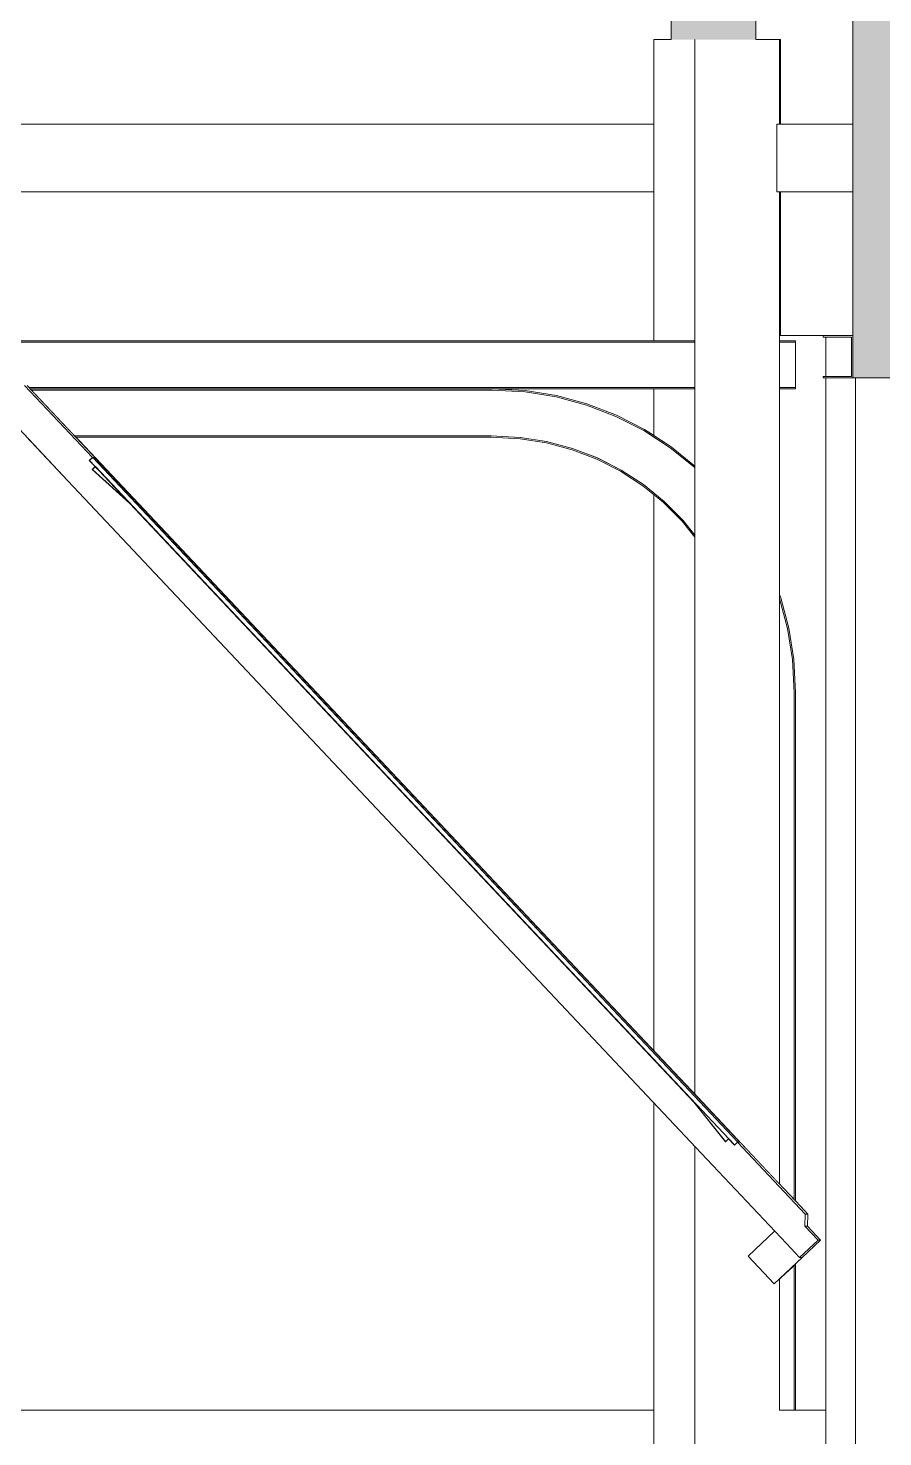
# Model space of a CAD drawing. Header units: millimetres. Extents: x 6658 to 67659, y -16872 to 26261.
# Drawn here: x 48132 to 49143, y 3448 to 5113 of the extents above; entities that cross this region are included whole.
import ezdxf

# ---------------------------------------------------------------- set-up
doc = ezdxf.new("R2010")
doc.units = ezdxf.units.MM
doc.header["$MEASUREMENT"] = 0
doc.linetypes.add('Wipeout_Contour', pattern=[1000, 0, -1000])
doc.layers.add('A - Prerjet', color=7, linetype='Continuous')
for name, color, linetype, lineweight in [('A - Prerjet_Pen_No__1', 7, 'Continuous', 5), ('A - Prerjet_Pen_No__101', 252, 'Continuous', 5), ('A - Prerjet_Pen_No__7', 7, 'Continuous', 5)]:
    doc.layers.add(name, color=color, linetype=linetype, lineweight=lineweight)
for name, color, linetype, lineweight, true_color in [('A - Prerjet_Pen_No__162', 7, 'Continuous', 5, 0xaaaaaa), ('A - Prerjet_Pen_No__61', 7, 'Continuous', 5, 0x6a6a6a), ('A - Prerjet_Pen_No__82', 7, 'Continuous', 5, 0xaaaaaa)]:
    doc.layers.add(name, color=color, linetype=linetype, lineweight=lineweight, true_color=true_color)

msp = doc.modelspace()

# ---------------------------------------------------------------- linework, layer by layer
at = {"layer": 'A - Prerjet_Pen_No__7', "color": 7, "linetype": 'Continuous', "lineweight": 5}
msp.add_line((49110.8, 3480), (49110.8, 3400), dxfattribs=at)

# ---------------------------------------------------------------- wipeouts: each hides what was drawn before it
at = {"color": 254, "linetype": 'Wipeout_Contour', "lineweight": 0, "ltscale": 187582.270518}
msp.add_wipeout([(48872.2, 5100), (44372.2, 5100), (44372.2, 5000), (48872.2, 5000)], dxfattribs=at).dxf.layer = 'A - Prerjet'
at = {"color": 254, "linetype": 'Wipeout_Contour', "lineweight": 0, "ltscale": 197296.586199}
msp.add_wipeout([(49022.2, 5100), (49022.2, 5000), (49107.6, 5000), (49107.6, 5100)], dxfattribs=at).dxf.layer = 'A - Prerjet'
at = {"color": 254, "linetype": 'Wipeout_Contour', "lineweight": 0, "ltscale": 477462.659837}
msp.add_wipeout([(44372.2, 4744), (48080.4, 4744), (48080.4, 4748), (48080.2, 4748), (48080.2, 4750), (48125.4, 4750), (48125.4, 4744), (48872.2, 4744), (48872.2, 4920), (44372.2, 4920)], dxfattribs=at).dxf.layer = 'A - Prerjet'
at = {"color": 254, "linetype": 'Wipeout_Contour', "lineweight": 0, "ltscale": 197210.581039}
msp.add_wipeout([(49022.2, 4750), (49107.6, 4750), (49107.6, 4920), (49022.2, 4920)], dxfattribs=at).dxf.layer = 'A - Prerjet'
at = {"color": 254, "linetype": 'Wipeout_Contour', "lineweight": 0, "ltscale": 798877.032686}
msp.add_wipeout([(44372.2, 4630), (44372.2, 3480), (48872.2, 3480), (48872.2, 3843.2), (48130.6, 4630), (48108.3, 4630), (48108.3, 4629.5), (48063.3, 4629.5), (48063.3, 4630), (46742.2, 4630), (46742.2, 4629.5), (46697.2, 4629.5), (46697.2, 4630), (45376, 4630), (45376, 4629.5), (45331, 4629.5), (45331, 4630)], dxfattribs=at).dxf.layer = 'A - Prerjet'
at = {"color": 254, "linetype": 'Wipeout_Contour', "lineweight": 0, "ltscale": 541405.200013}
msp.add_wipeout([(49022.3, 4440.3), (49020.9, 4443.8), (49020.9, 4439.2), (49030.4, 4403.9), (49036.2, 4367.1), (49038.2, 4328.3), (49038.2, 3728.7), (49039.8, 3727.1), (49039.8, 4328.4), (49037.8, 4367.3), (49031.9, 4404.2)], dxfattribs=at).dxf.layer = 'A - Prerjet'
at = {"color": 254, "linetype": 'Wipeout_Contour', "lineweight": 0, "ltscale": 196674.422813}
msp.add_wipeout([(49039.8, 3653), (49038.2, 3651.5), (49038.2, 3480), (49039.8, 3480)], dxfattribs=at).dxf.layer = 'A - Prerjet'

# ---------------------------------------------------------------- next in the draw order: hatches: boundary and pattern name
at = {"layer": 'A - Prerjet_Pen_No__82', "linetype": 'Continuous', "lineweight": 0, "true_color": 0xc3c3c3}
msp.add_hatch(color=9, dxfattribs=at).paths.add_polyline_path([(49107.6, 6710.3), (49107.6, 5100), (49157.6, 5100), (49157.6, 6710.3)])

# ---------------------------------------------------------------- next in the draw order: linework, layer by layer
at = {"layer": 'A - Prerjet_Pen_No__1', "color": 7, "linetype": 'Continuous', "lineweight": 5}
msp.add_line((49107.6, 6710.3), (49107.6, 5100), dxfattribs=at)

# ---------------------------------------------------------------- next in the draw order: wipeouts: each hides what was drawn before it
at = {"color": 254, "linetype": 'Wipeout_Contour', "lineweight": 0, "ltscale": 187868.022952}
msp.add_wipeout([(44347.2, 5100), (48892.7, 5100), (48892.7, 6229.1), (44347.2, 6229.1)], dxfattribs=at).dxf.layer = 'A - Prerjet'
at = {"color": 254, "linetype": 'Wipeout_Contour', "lineweight": 0, "ltscale": 197124.098955}
msp.add_wipeout([(49022.2, 5100), (49020.9, 5100), (49020.9, 5000), (49022.2, 5000)], dxfattribs=at).dxf.layer = 'A - Prerjet'
at = {"color": 254, "linetype": 'Wipeout_Contour', "lineweight": 0, "ltscale": 185106.239992}
msp.add_wipeout([(43142.8, 4742.4), (48920.9, 4742.4), (48920.9, 4744), (43142.8, 4744)], dxfattribs=at).dxf.layer = 'A - Prerjet'
at = {"color": 254, "linetype": 'Wipeout_Contour', "lineweight": 0, "ltscale": 489452.869218}
msp.add_wipeout([(48188.8, 4630), (48872.2, 3904.9), (48872.2, 4561.9), (48859.1, 4572.6), (48832.7, 4589.7), (48804.8, 4603.9), (48775.5, 4615.2), (48745.2, 4623.3), (48714.2, 4628.2), (48679.7, 4630)], dxfattribs=at).dxf.layer = 'A - Prerjet'
at = {"color": 254, "linetype": 'Wipeout_Contour', "lineweight": 0, "ltscale": 295251.840592}
msp.add_wipeout([(49020.9, 4439.2), (49020.9, 3747.1), (49038.2, 3728.7), (49038.2, 4328.3), (49036.2, 4367.1), (49030.4, 4403.9)], dxfattribs=at).dxf.layer = 'A - Prerjet'
at = {"color": 254, "linetype": 'Wipeout_Contour', "lineweight": 0, "ltscale": 196635.391245}
msp.add_wipeout([(49038.2, 3651.5), (49020.9, 3635.2), (49020.9, 3480), (49038.2, 3480)], dxfattribs=at).dxf.layer = 'A - Prerjet'
at = {"color": 254, "linetype": 'Wipeout_Contour', "lineweight": 0, "ltscale": 186997.035021}
msp.add_wipeout([(44372.2, 3480), (44372.2, 3400), (48872.2, 3400), (48872.2, 3480)], dxfattribs=at).dxf.layer = 'A - Prerjet'

# ---------------------------------------------------------------- next in the draw order: linework, layer by layer
at = {"layer": 'A - Prerjet_Pen_No__101', "color": 252, "linetype": 'Continuous', "lineweight": 5}
msp.add_line((48872.2, 3480), (44372.2, 3480), dxfattribs=at)

# ---------------------------------------------------------------- next in the draw order: wipeouts: each hides what was drawn before it
at = {"color": 254, "linetype": 'Wipeout_Contour', "lineweight": 0, "ltscale": 146733.566142}
msp.add_wipeout([(48679.8, 4631.6), (48679.7, 4631.6), (48714.3, 4629.8)], dxfattribs=at).dxf.layer = 'A - Prerjet'
at = {"color": 254, "linetype": 'Wipeout_Contour', "lineweight": 0, "ltscale": 196889.860872}
msp.add_wipeout([(49020.9, 4443.8), (49022.3, 4440.3), (49022.3, 4440.3), (49020.9, 4443.9)], dxfattribs=at).dxf.layer = 'A - Prerjet'
at = {"color": 254, "linetype": 'Wipeout_Contour', "lineweight": 0, "ltscale": 196823.534175}
msp.add_wipeout([(49039.8, 4328.4), (49039.8, 3727.1), (49039.9, 3727), (49039.9, 4328.4)], dxfattribs=at).dxf.layer = 'A - Prerjet'
at = {"color": 254, "linetype": 'Wipeout_Contour', "lineweight": 0, "ltscale": 196677.779613}
msp.add_wipeout([(49039.9, 3653), (49039.8, 3653), (49039.8, 3480), (49039.9, 3480)], dxfattribs=at).dxf.layer = 'A - Prerjet'

# ---------------------------------------------------------------- next in the draw order: wipeouts: each hides what was drawn before it
at = {"color": 254, "linetype": 'Wipeout_Contour', "lineweight": 0, "ltscale": 441111.058308}
msp.add_wipeout([(48872.2, 4687), (48681.2, 4687), (48720.1, 4685), (48720.2, 4685), (48757.1, 4679.1), (48793.2, 4669.4), (48828, 4656.1), (48861.3, 4639.1), (48872.2, 4632)], dxfattribs=at).dxf.layer = 'A - Prerjet'
at = {"color": 254, "linetype": 'Wipeout_Contour', "lineweight": 0, "ltscale": 196924.789283}
msp.add_wipeout([(49037.8, 4367.3), (49037.8, 4367.3), (49039.8, 4328.4), (49039.9, 4328.4)], dxfattribs=at).dxf.layer = 'A - Prerjet'

# ---------------------------------------------------------------- next in the draw order: wipeouts: each hides what was drawn before it
at = {"color": 254, "linetype": 'Wipeout_Contour', "lineweight": 0, "ltscale": 930303.914399}
msp.add_wipeout([(48681.2, 4687), (48135.1, 4687), (48136.6, 4685.4), (48681.1, 4685.4), (48720, 4683.4), (48756.7, 4677.6), (48792.6, 4667.9), (48827.4, 4654.6), (48860.5, 4637.7), (48891.7, 4617.5), (48920.6, 4594.1), (48920.9, 4593.7), (48920.9, 4595.8), (48892.6, 4618.7), (48861.3, 4639.1), (48828, 4656.1), (48793.1, 4669.4), (48757, 4679.1), (48720.1, 4685)], dxfattribs=at).dxf.layer = 'A - Prerjet'
at = {"color": 254, "linetype": 'Wipeout_Contour', "lineweight": 0, "ltscale": 196922.535317}
msp.add_wipeout([(49032, 4404.2), (49031.9, 4404.2), (49037.8, 4367.3), (49037.8, 4367.3)], dxfattribs=at).dxf.layer = 'A - Prerjet'

# ---------------------------------------------------------------- next in the draw order: wipeouts: each hides what was drawn before it
at = {"color": 254, "linetype": 'Wipeout_Contour', "lineweight": 0, "ltscale": 1329390.987896271}
msp.add_wipeout([(49020.9, 4443.9), (49022.3, 4440.3), (49032, 4404.2), (49037.8, 4367.3), (49039.9, 4328.4), (49039.9, 3727), (49045.9, 3720.6), (49054.5, 3711.5), (49054.1, 3697.3), (49069.5, 3681), (49050.9, 3663.5), (49047.7, 3660.4), (49039.9, 3653), (49039.9, 3480), (49075.8, 3480), (49075.8, 4700), (49072.6, 4700), (49072.6, 4701.6), (49075.8, 4701.6), (49075.8, 4748.4), (49072.6, 4748.4), (49072.6, 4750), (49020.9, 4750), (49020.9, 4744), (49039.9, 4744), (49039.9, 4687), (49020.9, 4687)], dxfattribs=at).dxf.layer = 'A - Prerjet'
at = {"color": 254, "linetype": 'Wipeout_Contour', "lineweight": 0, "ltscale": 1028402.45435369}
msp.add_wipeout([(48136.6, 4685.4), (48187.3, 4631.6), (48679.8, 4631.6), (48714.4, 4629.8), (48745.5, 4624.8), (48776, 4616.7), (48805.5, 4605.4), (48833.6, 4591), (48860, 4573.9), (48884.6, 4554), (48906.9, 4531.7), (48920.9, 4514.3), (48920.9, 4593.7), (48920.6, 4594.1), (48891.7, 4617.5), (48860.5, 4637.7), (48827.4, 4654.6), (48792.6, 4667.9), (48756.7, 4677.6), (48720, 4683.4), (48681.1, 4685.4)], dxfattribs=at).dxf.layer = 'A - Prerjet'

# ---------------------------------------------------------------- next in the draw order: linework, layer by layer
at = {"layer": 'A - Prerjet_Pen_No__61', "color": 251, "linetype": 'Continuous', "lineweight": 5, "true_color": 0x6a6a6a}
for p, q in [((49036.2, 4367.1), (49030.4, 4403.9)), ((49037.8, 4367.3), (49031.9, 4404.2)), ((49037.8, 4367.3), (49032, 4404.2)), ((49038.2, 4328.3), (49036.2, 4367.1)), ((49039.8, 4328.4), (49037.8, 4367.3)), ((49039.9, 4328.4), (49037.8, 4367.3)), ((49038.2, 3728.7), (49038.2, 4328.3)), ((49039.8, 3727.1), (49039.8, 4328.4)), ((49039.9, 3727), (49039.9, 4328.4))]:
    msp.add_line(p, q, dxfattribs=at)

# ---------------------------------------------------------------- next in the draw order: wipeouts: each hides what was drawn before it
at = {"color": 254, "linetype": 'Wipeout_Contour', "lineweight": 0, "ltscale": 197271.17233}
msp.add_wipeout([(49075.8, 4701.6), (49106, 4701.6), (49106, 4748.4), (49075.8, 4748.4)], dxfattribs=at).dxf.layer = 'A - Prerjet'
at = {"color": 254, "linetype": 'Wipeout_Contour', "lineweight": 0, "ltscale": 197037.100601}
msp.add_wipeout([(49039.8, 4744), (49020.9, 4744), (49020.9, 4742.4), (49039.8, 4742.4)], dxfattribs=at).dxf.layer = 'A - Prerjet'
at = {"color": 254, "linetype": 'Wipeout_Contour', "lineweight": 0, "ltscale": 196131.147535}
msp.add_wipeout([(48793.2, 4669.4), (48793.1, 4669.4), (48828, 4656.1), (48828, 4656.1)], dxfattribs=at).dxf.layer = 'A - Prerjet'
at = {"color": 254, "linetype": 'Wipeout_Contour', "lineweight": 0, "ltscale": 1077362.997196096}
msp.add_wipeout([(48187.3, 4631.6), (48188.8, 4630), (48679.7, 4630), (48714.2, 4628.2), (48745.2, 4623.3), (48775.5, 4615.2), (48804.8, 4603.9), (48832.7, 4589.7), (48859.1, 4572.6), (48883.5, 4552.8), (48905.7, 4530.6), (48920.9, 4511.8), (48920.9, 4514.3), (48906.8, 4531.7), (48884.5, 4554), (48860, 4573.9), (48833.5, 4591), (48805.4, 4605.4), (48776, 4616.7), (48745.5, 4624.8), (48714.3, 4629.8), (48679.7, 4631.6)], dxfattribs=at).dxf.layer = 'A - Prerjet'
at = {"color": 254, "linetype": 'Wipeout_Contour', "lineweight": 0, "ltscale": 245787.704258}
msp.add_wipeout([(48983.7, 3661.9), (49014.6, 3629.2), (49047.7, 3660.4), (49044.5, 3660.4), (49015.1, 3691.6)], dxfattribs=at).dxf.layer = 'A - Prerjet'
at = {"color": 254, "linetype": 'Wipeout_Contour', "lineweight": 0, "ltscale": 196675.460743}
msp.add_wipeout([(49020.9, 3480), (49020.9, 3400), (49075.8, 3400), (49075.8, 3480)], dxfattribs=at).dxf.layer = 'A - Prerjet'

# ---------------------------------------------------------------- next in the draw order: hatches: boundary and pattern name
at = {"layer": 'A - Prerjet_Pen_No__82', "linetype": 'Continuous', "lineweight": 0, "true_color": 0xc3c3c3}
msp.add_hatch(color=9, dxfattribs=at).paths.add_polyline_path([(49157.6, 4700), (49157.6, 5100), (49107.6, 5100), (49107.6, 4700)])

# ---------------------------------------------------------------- next in the draw order: linework, layer by layer
at = {"layer": 'A - Prerjet_Pen_No__1', "color": 7, "linetype": 'Continuous', "lineweight": 5}
for p, q in [((49020.9, 3480), (49020.9, 3635.2)), ((49075.8, 3480), (49020.9, 3480))]:
    msp.add_line(p, q, dxfattribs=at)
at = {"layer": 'A - Prerjet_Pen_No__61', "color": 251, "linetype": 'Continuous', "lineweight": 5, "true_color": 0x6a6a6a}
for p, q in [((49072.6, 4750), (49072.6, 4748.4)), ((49107.6, 4750), (49072.6, 4750)), ((49106, 4748.4), (49072.6, 4748.4)), ((49075.8, 4701.6), (49075.8, 4748.4)), ((49106, 4748.4), (49106, 4701.6)), ((49072.6, 4701.6), (49072.6, 4700)), ((49106, 4701.6), (49072.6, 4701.6)), ((49107.6, 4700), (49072.6, 4700)), ((49110.8, -900), (49110.8, 4700)), ((48679.7, 4631.6), (48187.3, 4631.6)), ((48679.7, 4630), (48188.8, 4630)), ((48776, 4616.7), (48776, 4616.7)), ((48983.7, 3661.9), (49015.1, 3691.6)), ((49014.6, 3629.2), (48983.7, 3661.9)), ((49038.2, 3480), (49038.2, 3651.5))]:
    msp.add_line(p, q, dxfattribs=at)
at = {"layer": 'A - Prerjet_Pen_No__7', "color": 7, "linetype": 'Continuous', "lineweight": 5}
for p, q in [((49157.6, 4700), (49107.6, 4700)), ((49110.8, 3480), (49110.8, 4700))]:
    msp.add_line(p, q, dxfattribs=at)

# ---------------------------------------------------------------- next in the draw order: wipeouts: each hides what was drawn before it
at = {"color": 254, "linetype": 'Wipeout_Contour', "lineweight": 0, "ltscale": 197026.560554}
msp.add_wipeout([(49039.9, 4742.4), (49020.9, 4742.4), (49020.9, 4688.6), (49039.9, 4688.6)], dxfattribs=at).dxf.layer = 'A - Prerjet'
at = {"color": 254, "linetype": 'Wipeout_Contour', "lineweight": 0, "ltscale": 195994.257399}
msp.add_wipeout([(48757, 4679.1), (48793.1, 4669.4), (48793.2, 4669.4), (48757.1, 4679.1)], dxfattribs=at).dxf.layer = 'A - Prerjet'
at = {"color": 254, "linetype": 'Wipeout_Contour', "lineweight": 0, "ltscale": 195796.581907}
msp.add_wipeout([(48714.3, 4629.8), (48745.5, 4624.8), (48745.5, 4624.8), (48714.4, 4629.8)], dxfattribs=at).dxf.layer = 'A - Prerjet'
at = {"color": 254, "linetype": 'Wipeout_Contour', "lineweight": 0, "ltscale": 196493.29038}
msp.add_wipeout([(48892.6, 4618.7), (48920.9, 4595.8), (48920.9, 4595.9), (48892.7, 4618.7)], dxfattribs=at).dxf.layer = 'A - Prerjet'
at = {"color": 254, "linetype": 'Wipeout_Contour', "lineweight": 0, "ltscale": 196490.2539}
msp.add_wipeout([(48906.9, 4531.7), (48906.8, 4531.7), (48920.9, 4514.3), (48920.9, 4514.3)], dxfattribs=at).dxf.layer = 'A - Prerjet'
at = {"color": 254, "linetype": 'Wipeout_Contour', "lineweight": 0, "ltscale": 196769.563583}
msp.add_wipeout([(49051.3, 3711.5), (49050.9, 3697.3), (49054.1, 3697.3), (49054.5, 3711.5)], dxfattribs=at).dxf.layer = 'A - Prerjet'
at = {"color": 254, "linetype": 'Wipeout_Contour', "lineweight": 0, "ltscale": 196776.633537}
msp.add_wipeout([(49066.4, 3681), (49044.5, 3660.4), (49047.7, 3660.4), (49069.5, 3681)], dxfattribs=at).dxf.layer = 'A - Prerjet'

# ---------------------------------------------------------------- next in the draw order: linework, layer by layer
at = {"layer": 'A - Prerjet_Pen_No__61', "color": 251, "linetype": 'Continuous', "lineweight": 5, "true_color": 0x6a6a6a}
for p, q in [((49075.8, -900), (49075.8, 4700)), ((48827.4, 4654.6), (48792.6, 4667.9)), ((48793.2, 4669.4), (48793.1, 4669.5)), ((48828, 4656.1), (48793.1, 4669.4)), ((48828, 4656.1), (48793.2, 4669.4)), ((48714.3, 4629.8), (48679.7, 4631.6)), ((48714.2, 4628.2), (48679.7, 4630)), ((48714.4, 4629.8), (48714.3, 4629.8)), ((48745.5, 4624.8), (48714.3, 4629.8)), ((48745.2, 4623.3), (48714.2, 4628.2)), ((48775.5, 4615.2), (48745.2, 4623.3)), ((48745.5, 4624.8), (48745.5, 4624.8)), ((48776, 4616.7), (48745.5, 4624.8)), ((49045.9, 3720.6), (49054.5, 3711.5)), ((49051.3, 3711.5), (49050.9, 3697.3)), ((49054.1, 3697.3), (49050.9, 3697.3)), ((49050.9, 3697.3), (49066.4, 3681)), ((49051.3, 3711.5), (49054.5, 3711.5)), ((49054.5, 3711.5), (49054.1, 3697.3)), ((49069.5, 3681), (49054.1, 3697.3)), ((49066.4, 3681), (49044.5, 3660.4)), ((49047.7, 3660.4), (49069.5, 3681)), ((49066.4, 3681), (49069.5, 3681)), ((49047.7, 3660.4), (49014.6, 3629.2)), ((49039.8, 3480), (49039.8, 3653)), ((49039.9, 3480), (49039.9, 3653)), ((49044.5, 3660.4), (49047.7, 3660.4))]:
    msp.add_line(p, q, dxfattribs=at)

# ---------------------------------------------------------------- next in the draw order: wipeouts: each hides what was drawn before it
at = {"color": 254, "linetype": 'Wipeout_Contour', "lineweight": 0, "ltscale": 197038.018784}
msp.add_wipeout([(49022.2, 4920), (49020.9, 4920), (49020.9, 4750), (49022.2, 4750)], dxfattribs=at).dxf.layer = 'A - Prerjet'
at = {"color": 254, "linetype": 'Wipeout_Contour', "lineweight": 0, "ltscale": 195851.917916}
msp.add_wipeout([(48720.1, 4685), (48757, 4679.1), (48757.1, 4679.1), (48720.2, 4685)], dxfattribs=at).dxf.layer = 'A - Prerjet'
at = {"color": 254, "linetype": 'Wipeout_Contour', "lineweight": 0, "ltscale": 197015.881324}
msp.add_wipeout([(49020.9, 4687), (49039.8, 4687), (49039.8, 4688.6), (49020.9, 4688.6)], dxfattribs=at).dxf.layer = 'A - Prerjet'
at = {"color": 254, "linetype": 'Wipeout_Contour', "lineweight": 0, "ltscale": 196382.710329}
msp.add_wipeout([(48861.3, 4639.1), (48861.3, 4639.1), (48892.6, 4618.7), (48892.7, 4618.7)], dxfattribs=at).dxf.layer = 'A - Prerjet'
at = {"color": 254, "linetype": 'Wipeout_Contour', "lineweight": 0, "ltscale": 196425.121883}
msp.add_wipeout([(48884.6, 4554), (48884.5, 4554), (48906.8, 4531.7), (48906.9, 4531.7)], dxfattribs=at).dxf.layer = 'A - Prerjet'

# ---------------------------------------------------------------- next in the draw order: linework, layer by layer
at = {"layer": 'A - Prerjet_Pen_No__61', "color": 251, "linetype": 'Continuous', "lineweight": 5, "true_color": 0x6a6a6a}
for p, q in [((48792.6, 4667.9), (48756.7, 4677.6)), ((48860.5, 4637.7), (48827.4, 4654.6)), ((48861.3, 4639.1), (48828, 4656.1)), ((48861.3, 4639.1), (48828, 4656.1))]:
    msp.add_line(p, q, dxfattribs=at)

# ---------------------------------------------------------------- next in the draw order: wipeouts: each hides what was drawn before it
at = {"color": 254, "linetype": 'Wipeout_Contour', "lineweight": 0, "ltscale": 1565145.747335684}
msp.add_wipeout([(43142.9, 4742.4), (43142.9, 4688.6), (43954.9, 4688.6), (43954.9, 4699.1), (43952, 4702), (43950, 4709.5), (43952, 4717), (43957.5, 4722.5), (43965, 4724.5), (43965, 4724.5), (43972.5, 4722.5), (43978, 4717), (43980, 4709.5), (43978.8, 4705), (43984.2, 4705), (43994.2, 4715), (45343.5, 4715), (45352, 4706.6), (45360.4, 4715), (46709.7, 4715), (46718.1, 4706.6), (46726.5, 4715), (48075.8, 4715), (48085.8, 4705), (48085.8, 4699.3), (48092.4, 4705.6), (48095.6, 4705.6), (48112.9, 4690.5), (48113.9, 4691.5), (48117.1, 4691.5), (48131.2, 4691.1), (48133.6, 4688.6), (48920.9, 4688.6), (48920.9, 4742.4)], dxfattribs=at).dxf.layer = 'A - Prerjet'
at = {"color": 254, "linetype": 'Wipeout_Contour', "lineweight": 0, "ltscale": 394128.508308}
msp.add_wipeout([(49039.8, 4687), (49039.9, 4687), (49039.9, 4744), (49039.8, 4744), (49039.8, 4742.4), (49039.9, 4742.4), (49039.9, 4688.6), (49039.8, 4688.6)], dxfattribs=at).dxf.layer = 'A - Prerjet'
at = {"color": 254, "linetype": 'Wipeout_Contour', "lineweight": 0, "ltscale": 196339.687383}
msp.add_wipeout([(48860, 4573.9), (48860, 4573.9), (48884.5, 4554), (48884.6, 4554)], dxfattribs=at).dxf.layer = 'A - Prerjet'

# ---------------------------------------------------------------- next in the draw order: linework, layer by layer
at = {"layer": 'A - Prerjet_Pen_No__61', "color": 251, "linetype": 'Continuous', "lineweight": 5, "true_color": 0x6a6a6a}
for p, q in [((49039.8, 4744), (49039.8, 4742.4)), ((49039.9, 4742.4), (49039.9, 4744)), ((49039.9, 4742.4), (49039.9, 4688.6)), ((49039.8, 4688.6), (49039.8, 4687)), ((49039.9, 4687), (49039.9, 4688.6))]:
    msp.add_line(p, q, dxfattribs=at)

# ---------------------------------------------------------------- next in the draw order: wipeouts: each hides what was drawn before it
at = {"color": 254, "linetype": 'Wipeout_Contour', "lineweight": 0, "ltscale": 196575.972897}
msp.add_wipeout([(48872.2, 4744), (48920.9, 4744), (48920.9, 5100), (48872.2, 5100)], dxfattribs=at).dxf.layer = 'A - Prerjet'
at = {"color": 254, "linetype": 'Wipeout_Contour', "lineweight": 0, "ltscale": 195014.119632}
msp.add_wipeout([(48133.6, 4688.6), (48135.1, 4687), (48920.9, 4687), (48920.9, 4688.6)], dxfattribs=at).dxf.layer = 'A - Prerjet'
at = {"color": 254, "linetype": 'Wipeout_Contour', "lineweight": 0, "ltscale": 196245.07325}
msp.add_wipeout([(48833.5, 4591), (48860, 4573.9), (48860, 4573.9), (48833.6, 4591)], dxfattribs=at).dxf.layer = 'A - Prerjet'

# ---------------------------------------------------------------- next in the draw order: linework, layer by layer
at = {"layer": 'A - Prerjet_Pen_No__1', "color": 7, "linetype": 'Continuous', "lineweight": 5}
for p in [(48892.7, 6229.1), (48872.2, 5100)]:
    msp.add_line(p, (48892.7, 5100), dxfattribs=at)
at = {"layer": 'A - Prerjet_Pen_No__61', "color": 251, "linetype": 'Continuous', "lineweight": 5, "true_color": 0x6a6a6a}
for p, q in [((48135, 4687), (48681.2, 4687)), ((48681.1, 4685.4), (48136.5, 4685.4)), ((48720, 4683.4), (48681.1, 4685.4)), ((48720.1, 4685), (48681.2, 4687)), ((48756.7, 4677.6), (48720, 4683.4)), ((48757, 4679.1), (48720.1, 4685)), ((48720.2, 4685), (48720.1, 4685)), ((48793.1, 4669.4), (48757, 4679.1)), ((48757.1, 4679.1), (48757, 4679.1))]:
    msp.add_line(p, q, dxfattribs=at)

# ---------------------------------------------------------------- next in the draw order: wipeouts: each hides what was drawn before it
at = {"color": 254, "linetype": 'Wipeout_Contour', "lineweight": 0, "ltscale": 187543.719616}
msp.add_wipeout([(48872.2, 5000), (44372.2, 5000), (44372.2, 4920), (48872.2, 4920)], dxfattribs=at).dxf.layer = 'A - Prerjet'
at = {"color": 254, "linetype": 'Wipeout_Contour', "lineweight": 0, "ltscale": 196142.30367}
msp.add_wipeout([(48805.4, 4605.4), (48833.5, 4591), (48833.6, 4591), (48805.5, 4605.4)], dxfattribs=at).dxf.layer = 'A - Prerjet'

# ---------------------------------------------------------------- next in the draw order: linework, layer by layer
at = {"layer": 'A - Prerjet_Pen_No__1', "color": 7, "linetype": 'Continuous', "lineweight": 5}
msp.add_line((48872.2, 4744), (48872.2, 5100), dxfattribs=at)
at = {"layer": 'A - Prerjet_Pen_No__101', "color": 252, "linetype": 'Continuous', "lineweight": 5}
for p, q in [((48872.2, 5000), (44372.2, 5000)), ((48872.2, 4920), (44372.2, 4920))]:
    msp.add_line(p, q, dxfattribs=at)

# ---------------------------------------------------------------- next in the draw order: wipeouts: each hides what was drawn before it
at = {"color": 254, "linetype": 'Wipeout_Contour', "lineweight": 0, "ltscale": 244202.827755}
msp.add_wipeout([(48208.7, 4605.9), (48205.1, 4602.5), (48967.7, 3793.4), (48971.1, 3796.6), (48971.5, 3796.6)], dxfattribs=at).dxf.layer = 'A - Prerjet'

# ---------------------------------------------------------------- next in the draw order: wipeouts: each hides what was drawn before it
at = {"color": 254, "linetype": 'Wipeout_Contour', "lineweight": 0, "ltscale": 193704.223703}
msp.add_wipeout([(48208.3, 4605.9), (48204.7, 4602.5), (48205.1, 4602.5), (48208.7, 4605.9)], dxfattribs=at).dxf.layer = 'A - Prerjet'

# ---------------------------------------------------------------- next in the draw order: wipeouts: each hides what was drawn before it
at = {"color": 254, "linetype": 'Wipeout_Contour', "lineweight": 0, "ltscale": 195099.83288}
msp.add_wipeout([(48210, 4604.8), (48971.7, 3796.6), (48974, 3796.6), (48211.3, 4605.9)], dxfattribs=at).dxf.layer = 'A - Prerjet'

# ---------------------------------------------------------------- next in the draw order: wipeouts: each hides what was drawn before it
at = {"color": 254, "linetype": 'Wipeout_Contour', "lineweight": 0, "ltscale": 145288.718948}
msp.add_wipeout([(48208.9, 4605.9), (48210, 4604.8), (48211.3, 4605.9)], dxfattribs=at).dxf.layer = 'A - Prerjet'
at = {"color": 254, "linetype": 'Wipeout_Contour', "lineweight": 0, "ltscale": 193712.951541}
msp.add_wipeout([(48207.9, 4591.8), (48208.3, 4591.8), (48211.9, 4595.2), (48211.5, 4595.2)], dxfattribs=at).dxf.layer = 'A - Prerjet'

# ---------------------------------------------------------------- next in the draw order: wipeouts: each hides what was drawn before it
at = {"color": 254, "linetype": 'Wipeout_Contour', "lineweight": 0, "ltscale": 341714.379859}
msp.add_wipeout([(48211.9, 4595.2), (48208.3, 4591.8), (48253, 4551.6), (48919.7, 3844.1), (48957.2, 3797.3), (48960.6, 3800.5), (48961, 3800.5)], dxfattribs=at).dxf.layer = 'A - Prerjet'

# ---------------------------------------------------------------- next in the draw order: wipeouts: each hides what was drawn before it
at = {"color": 254, "linetype": 'Wipeout_Contour', "lineweight": 0, "ltscale": 390153.255893}
msp.add_wipeout([(48205.1, 4602.5), (48204.7, 4602.5), (48211.5, 4595.2), (48211.9, 4595.2), (48961, 3800.5), (48960.6, 3800.5), (48967.5, 3793.2), (48967.7, 3793.4)], dxfattribs=at).dxf.layer = 'A - Prerjet'

# ---------------------------------------------------------------- next in the draw order: linework, layer by layer
at = {"layer": 'A - Prerjet_Pen_No__61', "color": 251, "linetype": 'Continuous', "lineweight": 5, "true_color": 0x6a6a6a}
for p, q in [((48128.1, 4691.1), (48208.3, 4605.9)), ((48804.8, 4603.9), (48775.5, 4615.2)), ((48805.5, 4605.4), (48776, 4616.7)), ((48805.4, 4605.4), (48776, 4616.7)), ((48208.3, 4605.9), (48204.7, 4602.5)), ((48205.1, 4602.5), (48204.7, 4602.5)), ((48208.7, 4605.9), (48205.1, 4602.5)), ((48208.3, 4605.9), (48208.7, 4605.9)), ((48208.9, 4605.9), (48211.3, 4605.9)), ((48211.3, 4605.9), (48210, 4604.8)), ((48832.7, 4589.7), (48804.8, 4603.9)), ((48833.5, 4591), (48805.4, 4605.4)), ((48833.6, 4591), (48805.5, 4605.4)), ((48859.1, 4572.6), (48832.7, 4589.7)), ((48860, 4573.9), (48833.5, 4591)), ((48860, 4573.9), (48833.6, 4591))]:
    msp.add_line(p, q, dxfattribs=at)

# ---------------------------------------------------------------- next in the draw order: wipeouts: each hides what was drawn before it
at = {"color": 254, "linetype": 'Wipeout_Contour', "lineweight": 0, "ltscale": 245579.37827}
msp.add_wipeout([(48872.2, 4687), (48872.2, 4632), (48892.7, 4618.7), (48920.9, 4595.9), (48920.9, 4687)], dxfattribs=at).dxf.layer = 'A - Prerjet'
at = {"color": 254, "linetype": 'Wipeout_Contour', "lineweight": 0, "ltscale": 193786.560574}
msp.add_wipeout([(48207.9, 4591.8), (48252.7, 4551.6), (48253, 4551.6), (48208.3, 4591.8)], dxfattribs=at).dxf.layer = 'A - Prerjet'
at = {"color": 254, "linetype": 'Wipeout_Contour', "lineweight": 0, "ltscale": 196348.982214}
msp.add_wipeout([(48919.7, 3844.1), (48919.4, 3844.1), (48957, 3797), (48957.2, 3797.3)], dxfattribs=at).dxf.layer = 'A - Prerjet'

# ---------------------------------------------------------------- next in the draw order: linework, layer by layer
at = {"layer": 'A - Prerjet_Pen_No__1', "color": 7, "linetype": 'Continuous', "lineweight": 5}
msp.add_line((48872.2, 4632), (48872.2, 4687), dxfattribs=at)
at = {"layer": 'A - Prerjet_Pen_No__61', "color": 251, "linetype": 'Continuous', "lineweight": 5, "true_color": 0x6a6a6a}
for p, q in [((48891.7, 4617.5), (48860.5, 4637.7)), ((48892.6, 4618.7), (48861.3, 4639.1)), ((48892.7, 4618.7), (48861.3, 4639.1)), ((48204.7, 4602.5), (48211.5, 4595.2)), ((48211.5, 4595.2), (48207.9, 4591.8)), ((48207.9, 4591.8), (48208.3, 4591.8)), ((48208.3, 4591.8), (48211.9, 4595.2)), ((48211.5, 4595.2), (48211.9, 4595.2))]:
    msp.add_line(p, q, dxfattribs=at)

# ---------------------------------------------------------------- next in the draw order: wipeouts: each hides what was drawn before it
at = {"color": 254, "linetype": 'Wipeout_Contour', "lineweight": 0, "ltscale": 195074.822475}
msp.add_wipeout([(48253, 4551.6), (48252.7, 4551.6), (48919.4, 3844.1), (48919.7, 3844.1)], dxfattribs=at).dxf.layer = 'A - Prerjet'

# ---------------------------------------------------------------- next in the draw order: linework, layer by layer
at = {"layer": 'A - Prerjet_Pen_No__1', "color": 7, "linetype": 'Continuous', "lineweight": 5}
msp.add_line((48872.2, -900), (48872.2, 3843.2), dxfattribs=at)
at = {"layer": 'A - Prerjet_Pen_No__61', "color": 251, "linetype": 'Continuous', "lineweight": 5, "true_color": 0x6a6a6a}
for p, q in [((48253, 4551.6), (48208.3, 4591.8)), ((48252.7, 4551.6), (48253, 4551.6))]:
    msp.add_line(p, q, dxfattribs=at)

# ---------------------------------------------------------------- next in the draw order: wipeouts: each hides what was drawn before it
at = {"color": 254, "linetype": 'Wipeout_Contour', "lineweight": 0, "ltscale": 294523.860465}
msp.add_wipeout([(48883.5, 4552.8), (48872.2, 4561.9), (48872.2, 3904.9), (48920.9, 3853.2), (48920.9, 4511.8), (48905.7, 4530.6)], dxfattribs=at).dxf.layer = 'A - Prerjet'

# ---------------------------------------------------------------- next in the draw order: linework, layer by layer
at = {"layer": 'A - Prerjet_Pen_No__1', "color": 7, "linetype": 'Continuous', "lineweight": 5}
msp.add_line((48872.2, 3904.9), (48872.2, 4561.9), dxfattribs=at)
at = {"layer": 'A - Prerjet_Pen_No__61', "color": 251, "linetype": 'Continuous', "lineweight": 5, "true_color": 0x6a6a6a}
for p, q in [((48883.5, 4552.8), (48859.1, 4572.6)), ((48884.6, 4554), (48860, 4573.9)), ((48884.5, 4554), (48860, 4573.9)), ((48905.7, 4530.6), (48883.5, 4552.8)), ((48906.8, 4531.7), (48884.5, 4554)), ((48906.9, 4531.7), (48884.6, 4554))]:
    msp.add_line(p, q, dxfattribs=at)

# ---------------------------------------------------------------- next in the draw order: wipeouts: each hides what was drawn before it
at = {"color": 254, "linetype": 'Wipeout_Contour', "lineweight": 0, "ltscale": 393784.550076}
msp.add_wipeout([(48920.9, 3853.2), (49020.9, 3747.1), (49020.9, 4920), (49017.6, 4920), (49017.6, 5000), (49020.9, 5000), (49020.9, 5100), (48920.9, 5100)], dxfattribs=at).dxf.layer = 'A - Prerjet'

# ---------------------------------------------------------------- next in the draw order: hatches: boundary and pattern name
at = {"layer": 'A - Prerjet_Pen_No__162', "linetype": 'Continuous', "lineweight": 5, "true_color": 0xaaaaaa}
msp.add_hatch(color=253, dxfattribs=at).paths.add_polyline_path([(48992.7, 6229.1), (48892.7, 6229.1), (48892.7, 5100), (48992.7, 5100)])

# ---------------------------------------------------------------- next in the draw order: linework, layer by layer
at = {"layer": 'A - Prerjet_Pen_No__1', "color": 7, "linetype": 'Continuous', "lineweight": 5}
for p, q in [((48992.7, 6229.1), (48992.7, 5100)), ((48920.9, 3853.2), (48920.9, 5100)), ((48992.7, 5100), (48996, 5100)), ((48996, 5100), (49020.9, 5100)), ((49020.9, 5100), (49022.2, 5100)), ((48920.9, -900), (48920.9, 3791.5))]:
    msp.add_line(p, q, dxfattribs=at)
at = {"layer": 'A - Prerjet_Pen_No__61', "color": 251, "linetype": 'Continuous', "lineweight": 5, "true_color": 0x6a6a6a}
for p, q in [((49020.9, 4750), (49072.6, 4750)), ((43142.8, 4744), (48920.9, 4744)), ((43142.8, 4742.4), (48920.9, 4742.4)), ((49020.9, 4744), (49039.8, 4744)), ((49020.9, 4742.4), (49039.8, 4742.4)), ((48131.2, 4691.1), (49045.9, 3720.6)), ((48133.6, 4688.6), (48920.9, 4688.6)), ((48681.2, 4687), (48920.9, 4687)), ((49020.9, 4688.6), (49039.8, 4688.6)), ((49020.9, 4687), (49039.8, 4687)), ((48920.6, 4594.1), (48891.7, 4617.5)), ((48920.9, 4595.8), (48892.6, 4618.7)), ((48920.9, 4595.9), (48892.7, 4618.7)), ((48967.7, 3793.4), (48205.1, 4602.5)), ((48208.7, 4605.9), (48971.5, 3796.6)), ((48971.7, 3796.6), (48208.9, 4605.9)), ((48211.3, 4605.9), (48974, 3796.6)), ((48211.9, 4595.2), (48961, 3800.5)), ((48920.9, 4593.7), (48920.6, 4594.1)), ((48253, 4551.6), (48919.7, 3844.1)), ((48920.9, 4511.8), (48905.7, 4530.6)), ((48920.9, 4514.3), (48906.8, 4531.7)), ((48920.9, 4514.3), (48906.9, 4531.7)), ((49022.3, 4440.3), (49020.9, 4443.9)), ((49022.3, 4440.3), (49020.9, 4443.8)), ((49030.4, 4403.9), (49020.9, 4439.2)), ((49031.9, 4404.2), (49022.3, 4440.3)), ((49032, 4404.2), (49022.3, 4440.3)), ((48919.7, 3844.1), (48919.4, 3844.1)), ((48957.2, 3797.3), (48919.7, 3844.1)), ((48960.6, 3800.5), (48957, 3797)), ((48961, 3800.5), (48960.6, 3800.5)), ((48960.6, 3800.5), (48967.5, 3793.2)), ((48971.1, 3796.6), (48967.5, 3793.2)), ((48971.5, 3796.6), (48971.1, 3796.6)), ((48971.1, 3796.6), (49051.3, 3711.5)), ((48974, 3796.6), (48971.7, 3796.6))]:
    msp.add_line(p, q, dxfattribs=at)
at = {"layer": 'A - Prerjet_Pen_No__61', "color": 251, "linetype": 'Continuous', "lineweight": 5, "true_color": 0x6a6a6a, "flags": 128}
for points in [[(48092.1, 4670.9), (48179.2, 4578.5), (48186.1, 4571.2), (48935.1, 3776.5), (48942, 3769.2), (49029.1, 3676.8), (49044.5, 3660.4)], [(48207.9, 4591.8), (48252.7, 4551.6), (48919.4, 3844.1), (48957, 3797)]]:
    msp.add_lwpolyline(points, dxfattribs=at)

# ---------------------------------------------------------------- next in the draw order: wipeouts: each hides what was drawn before it
at = {"color": 254, "linetype": 'Wipeout_Contour', "lineweight": 0, "ltscale": 197250.892631}
msp.add_wipeout([(49017.6, 5000), (49017.6, 4920), (49107.6, 4920), (49107.6, 5000)], dxfattribs=at).dxf.layer = 'A - Prerjet'

# ---------------------------------------------------------------- next in the draw order: linework, layer by layer
at = {"layer": 'A - Prerjet_Pen_No__1', "color": 7, "linetype": 'Continuous', "lineweight": 5}
for p, q in [((49020.9, 5000), (49020.9, 5100)), ((49022.2, 5000), (49022.2, 5100)), ((49017.6, 5000), (49017.6, 4920)), ((49107.6, 5000), (49017.6, 5000)), ((49107.6, 4920), (49017.6, 4920)), ((49020.9, 3747.1), (49020.9, 4920)), ((49022.2, 4750), (49022.2, 4920))]:
    msp.add_line(p, q, dxfattribs=at)
at = {"layer": 'A - Prerjet_Pen_No__7', "color": 7, "linetype": 'Continuous', "lineweight": 5}
for p, q in [((49107.6, 5100), (49107.6, 5000)), ((49107.6, 5000), (49107.6, 4920))]:
    msp.add_line(p, q, dxfattribs=at)
at = {"layer": 'A - Prerjet_Pen_No__7', "color": 7, "linetype": 'Continuous', "lineweight": 5, "flags": 128}
msp.add_lwpolyline([(49107.6, 4920), (49107.6, 4750), (49107.6, 4700)], dxfattribs=at)

doc.saveas('drawing.dxf')
